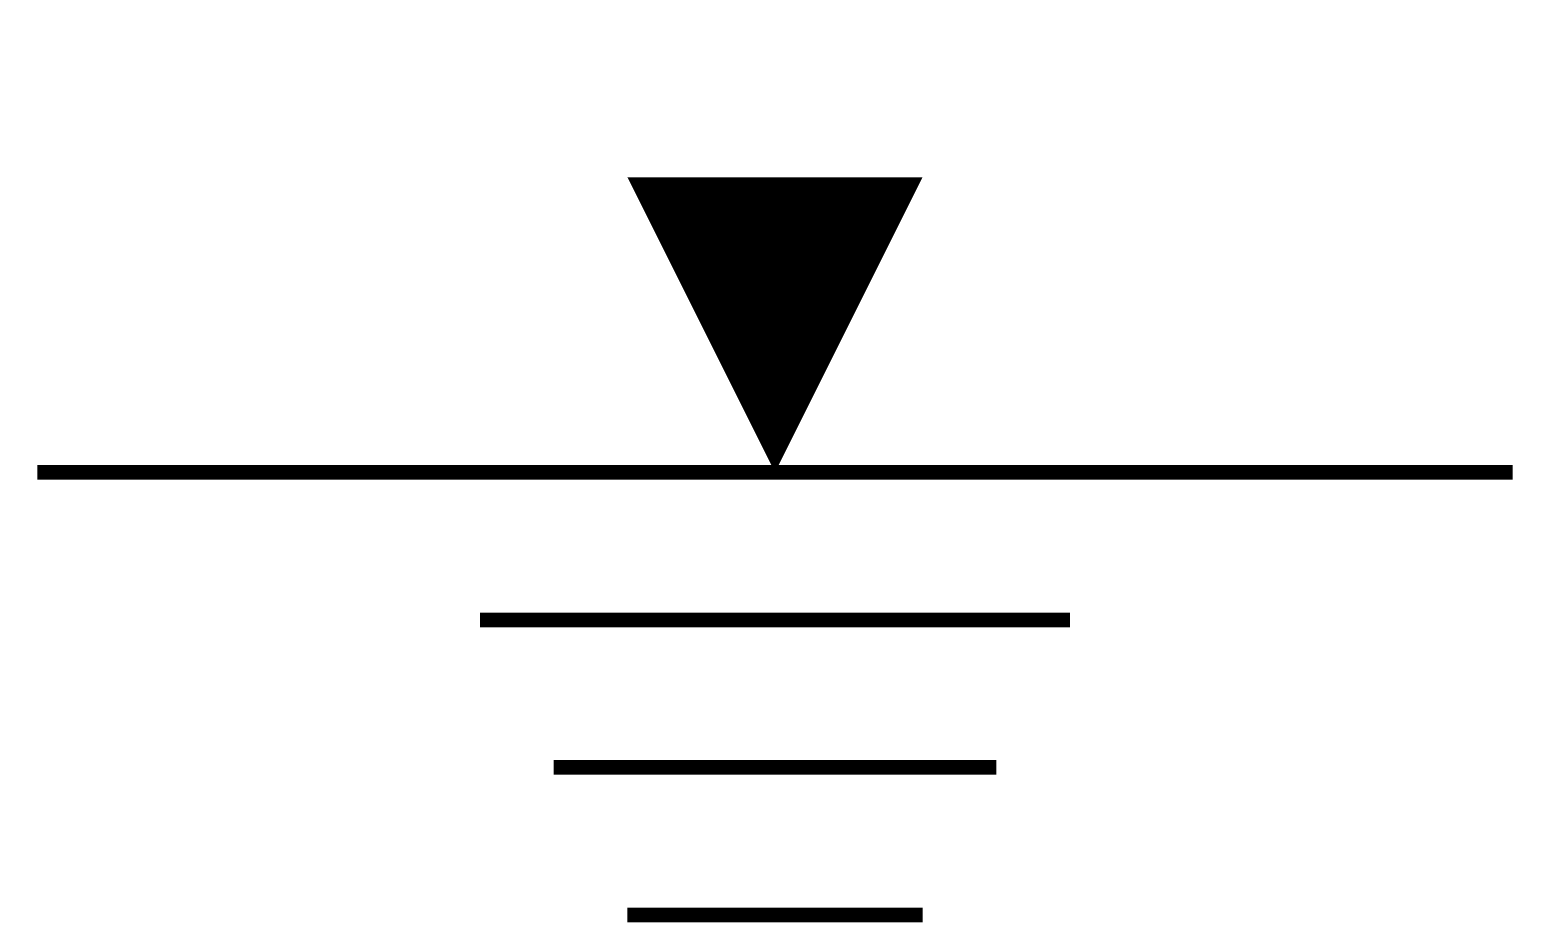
# Model space of a CAD drawing. Extents: x 2.8 to 12.9, y 1.6 to 7.6.
import ezdxf

# ---------------------------------------------------------------- set-up
doc = ezdxf.new("R2010")
doc.units = 0
doc.header["$MEASUREMENT"] = 0
doc.layers.get('0').update_dxf_attribs({"linetype": 'CONTINUOUS'})

msp = doc.modelspace()

# ---------------------------------------------------------------- linework, layer by layer
msp.add_lwpolyline([(7.874, 4.609, 0, 2, 0), (7.874, 6.609, 2, 2, 0)], format="xyseb")
at = {"const_width": 0.1}
for points in [[(2.874, 4.609), (12.874, 4.609)], [(5.874, 3.609), (9.874, 3.609)], [(6.374, 2.609), (9.374, 2.609)], [(6.874, 1.609), (8.874, 1.609)]]:
    msp.add_lwpolyline(points, dxfattribs=at)

doc.saveas('drawing.dxf')
